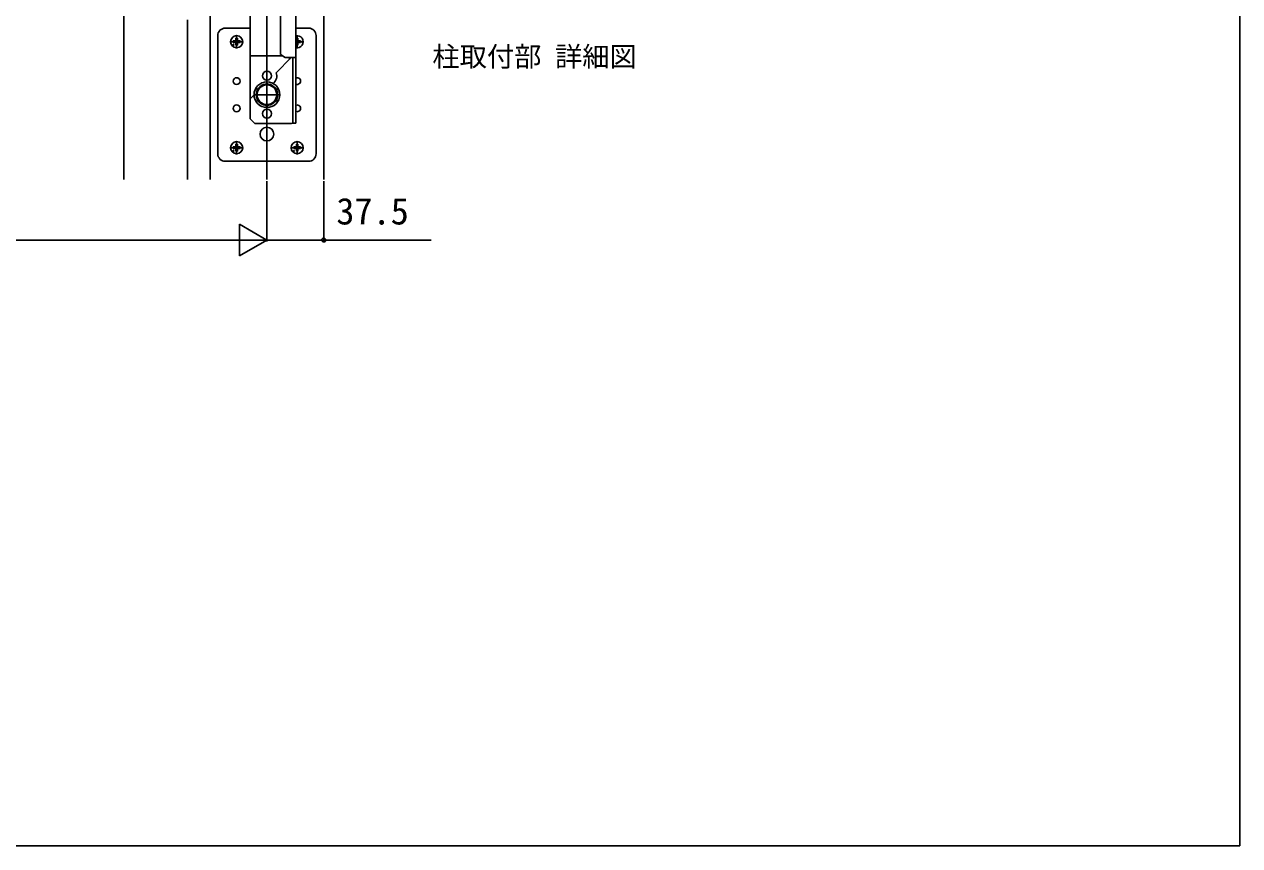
# Model space of a CAD drawing. Units: millimetres, scale not verified. Extents: x -1050 to 1050, y -1565 to 1556.
# Drawn here: x 247 to 1050, y -1565 to -1022 of the extents above; entities that cross this region are included whole.
import ezdxf
from ezdxf.enums import TextEntityAlignment as Align

# ---------------------------------------------------------------- set-up
doc = ezdxf.new("R2010")
doc.units = ezdxf.units.MM
doc.header["$LTSCALE"] = 8
for name, color, linetype in [('0-1_USER1', 3, 'Continuous'), ('0-4_YKK_12', 2, 'Continuous'), ('0-5_YKK_13', 4, 'Continuous'), ('0-6_YKK_D', 6, 'Continuous'), ('0-7_YKK_ZWAK', 7, 'Continuous')]:
    doc.layers.add(name, color=color, linetype=linetype)
doc.styles.add('ＭＳ ゴシック', font='')
doc.styles.get('ＭＳ ゴシック').set_extended_font_data('MS Gothic')

msp = doc.modelspace()

# ---------------------------------------------------------------- linework, layer by layer
at = {"layer": '0-4_YKK_12'}
for p, q in [((407.5, -234), (407.5, -1125)), ((370, -1125), (370, -835)), ((445, -1125), (445, -835))]:
    msp.add_line(p, q, dxfattribs=at)
at = {"layer": '0-5_YKK_13'}
for p, q in [((396.5, -833), (396.5, -1085)), ((426.5, -1087.786), (426.5, -837)), ((416.5, -884.011), (416.5, -1042.403)), ((313, -1125), (313, -1017)), ((355, -1019.559), (355, -1125)), ((380, -1025), (396.5, -1025)), ((426.5, -1025), (435, -1025)), ((375, -1108), (375, -1030)), ((391.9, -1034), (383.1, -1034)), ((385.255, -1033.5), (386.363, -1033.481)), ((385.255, -1034.5), (386.363, -1034.519)), ((386.363, -1033.481), (386.88, -1033.38)), ((386.363, -1034.519), (386.88, -1034.62)), ((386.981, -1032.863), (386.88, -1033.38)), ((386.981, -1035.137), (386.88, -1034.62)), ((387, -1031.755), (386.981, -1032.863)), ((387, -1036.245), (386.981, -1035.137)), ((387.5, -1038.4), (387.5, -1029.6)), ((388, -1031.755), (388.019, -1032.863)), ((388, -1036.245), (388.019, -1035.137)), ((388.019, -1032.863), (388.12, -1033.38)), ((388.019, -1035.137), (388.12, -1034.62)), ((388.637, -1033.481), (388.12, -1033.38)), ((388.637, -1034.519), (388.12, -1034.62)), ((389.745, -1033.5), (388.637, -1033.481)), ((389.745, -1034.5), (388.637, -1034.519)), ((426.363, -1034.519), (426.88, -1034.62)), ((426.5, -1033.454), (426.88, -1033.38)), ((431.9, -1034), (426.5, -1034)), ((426.981, -1032.863), (426.88, -1033.38)), ((426.981, -1035.137), (426.88, -1034.62)), ((427, -1031.755), (426.981, -1032.863)), ((427, -1036.245), (426.981, -1035.137)), ((427.5, -1038.4), (427.5, -1029.6)), ((428, -1031.755), (428.019, -1032.863)), ((428, -1036.245), (428.019, -1035.137)), ((428.019, -1032.863), (428.12, -1033.38)), ((428.019, -1035.137), (428.12, -1034.62)), ((428.637, -1033.481), (428.12, -1033.38)), ((428.637, -1034.519), (428.12, -1034.62)), ((429.745, -1033.5), (428.637, -1033.481)), ((429.745, -1034.5), (428.637, -1034.519)), ((440, -1030), (440, -1108)), ((417.812, -1043.331), (396.5, -1043.331)), ((419.5, -1044.524), (416.5, -1042.403)), ((423.611, -1044.524), (413.673, -1054.463)), ((419.5, -1044.524), (426.5, -1044.524)), ((422.313, -1045.823), (422.313, -1044.524)), ((423.635, -1044.5), (423.611, -1044.524)), ((423.635, -1044.5), (424.5, -1044.5)), ((424.5, -1087.786), (424.5, -1044.5)), ((399.001, -1069.134), (396.5, -1071.635)), ((416.299, -1069), (398.966, -1069)), ((399.5, -1088), (396.5, -1085)), ((423.054, -1088), (399.5, -1088)), ((424.5, -1087.786), (426.5, -1087.786)), ((387.5, -1108.4), (387.5, -1099.6)), ((427.5, -1108.4), (427.5, -1099.6)), ((391.9, -1104), (383.1, -1104)), ((385.255, -1103.5), (386.363, -1103.481)), ((385.255, -1104.5), (386.363, -1104.519)), ((386.363, -1103.481), (386.88, -1103.38)), ((386.363, -1104.519), (386.88, -1104.62)), ((386.981, -1102.863), (386.88, -1103.38)), ((386.981, -1105.137), (386.88, -1104.62)), ((387, -1101.755), (386.981, -1102.863)), ((387, -1106.245), (386.981, -1105.137)), ((388, -1101.755), (388.019, -1102.863)), ((388, -1106.245), (388.019, -1105.137)), ((388.019, -1102.863), (388.12, -1103.38)), ((388.019, -1105.137), (388.12, -1104.62)), ((388.637, -1103.481), (388.12, -1103.38)), ((388.637, -1104.519), (388.12, -1104.62)), ((389.745, -1103.5), (388.637, -1103.481)), ((389.745, -1104.5), (388.637, -1104.519)), ((431.9, -1104), (423.1, -1104)), ((425.255, -1103.5), (426.363, -1103.481)), ((425.255, -1104.5), (426.363, -1104.519)), ((426.363, -1103.481), (426.88, -1103.38)), ((426.363, -1104.519), (426.88, -1104.62)), ((426.981, -1102.863), (426.88, -1103.38)), ((426.981, -1105.137), (426.88, -1104.62)), ((427, -1101.755), (426.981, -1102.863)), ((427, -1106.245), (426.981, -1105.137)), ((428, -1101.755), (428.019, -1102.863)), ((428, -1106.245), (428.019, -1105.137)), ((428.019, -1102.863), (428.12, -1103.38)), ((428.019, -1105.137), (428.12, -1104.62)), ((428.637, -1103.481), (428.12, -1103.38)), ((428.637, -1104.519), (428.12, -1104.62)), ((429.745, -1103.5), (428.637, -1103.481)), ((429.745, -1104.5), (428.637, -1104.519)), ((435, -1113), (380, -1113))]:
    msp.add_line(p, q, dxfattribs=at)
msp.add_lwpolyline([(407.5, -1061.494), (401, -1065.247), (401, -1072.753), (407.5, -1076.506), (414, -1072.753), (414, -1065.247)], close=True, dxfattribs=at)
for centre, radius in [((387.5, -1034), 4), ((385.379, -1036.121), 0.3), ((387.5, -1060), 2.25), ((407.5, -1056.5), 3), ((407.5, -1069), 8.5), ((407.5, -1069), 6.5), ((387.5, -1078), 2.25), ((407.5, -1081.5), 3), ((407.5, -1095), 4.5), ((387.5, -1104), 4), ((385.379, -1106.121), 0.3), ((427.5, -1104), 4), ((425.379, -1106.121), 0.3)]:
    msp.add_circle(centre, radius, dxfattribs=at)
for centre, radius, start, end in [((380, -1030), 5, 90, 180), ((435, -1030), 5, 0, 90), ((387.5, -1034), 2.3, 167.44414, 192.55586), ((387.5, -1034), 2.3, 77.44414, 102.55586), ((387.5, -1034), 2.3, 347.44414, 12.55586), ((427.5, -1034), 4, 255.52249, 104.47751), ((427.5, -1034), 2.3, 77.44414, 102.55586), ((427.5, -1034), 2.3, 347.44414, 12.55586), ((387.5, -1034), 2.3, 257.44414, 282.55586), ((427.5, -1034), 2.3, 257.44414, 282.55586), ((407.5, -1056.5), 6.5, 309.02029, 18.26499), ((427.5, -1060), 2.25, 243.6122, 116.3878), ((407.5, -1069), 7.05, 157.21814, 202.78186), ((407.5, -1069), 7.05, 97.21814, 142.78186), ((407.5, -1069), 7.05, 37.21814, 82.78186), ((407.5, -1069), 7.05, 337.21814, 22.78186), ((407.5, -1069), 7.05, 217.21814, 262.78186), ((407.5, -1069), 7.05, 277.21814, 322.78186), ((427.5, -1078), 2.25, 243.6122, 116.3878), ((423.054, -1083), 5, 270, 286.81087), ((387.5, -1104), 2.3, 167.44414, 192.55586), ((387.5, -1104), 2.3, 77.44414, 102.55586), ((387.5, -1104), 2.3, 257.44414, 282.55586), ((387.5, -1104), 2.3, 347.44414, 12.55586), ((427.5, -1104), 2.3, 167.44414, 192.55586), ((427.5, -1104), 2.3, 77.44414, 102.55586), ((427.5, -1104), 2.3, 257.44414, 282.55586), ((427.5, -1104), 2.3, 347.44414, 12.55586), ((380, -1108), 5, 180, 270), ((435, -1108), 5, 270, 0)]:
    msp.add_arc(centre, radius, start, end, dxfattribs=at)
at = {"layer": '0-6_YKK_D'}
for p, q in [((407.5, -1126), (407.5, -1166)), ((407.5, -1126), (407.5, -1166)), ((445, -1126), (445, -1166)), ((407.5, -1165), (389.313, -1154.5)), ((389.313, -1154.5), (389.313, -1175.5)), ((-571.5, -1165), (386.5, -1165)), ((407.5, -1165), (371.127, -1165)), ((407.5, -1165), (389.313, -1175.5))]:
    msp.add_line(p, q, dxfattribs=at)
msp.add_lwpolyline([(407.5, -1165), (445, -1165), (516.009, -1165)], dxfattribs=at)
msp.add_circle((445, -1165), 1.275, dxfattribs=at)
at = {"layer": '0-7_YKK_ZWAK'}
msp.add_lwpolyline([(-1050, -1565), (1050, -1565), (1050, 1495)], dxfattribs=at)

# ---------------------------------------------------------------- texts
at = {"layer": '0-1_USER1', "style": 'ＭＳ ゴシック'}
msp.add_text('柱取付部 詳細図', height=13.2, dxfattribs=at).set_placement((516.773, -1054.375), align=Align.BOTTOM_LEFT)
at = {"layer": '0-6_YKK_D', "style": 'ＭＳ ゴシック'}
msp.add_text('37.5', height=17.6, dxfattribs=at).set_placement((453.327, -1160), align=Align.BOTTOM_LEFT)

doc.saveas('drawing.dxf')
